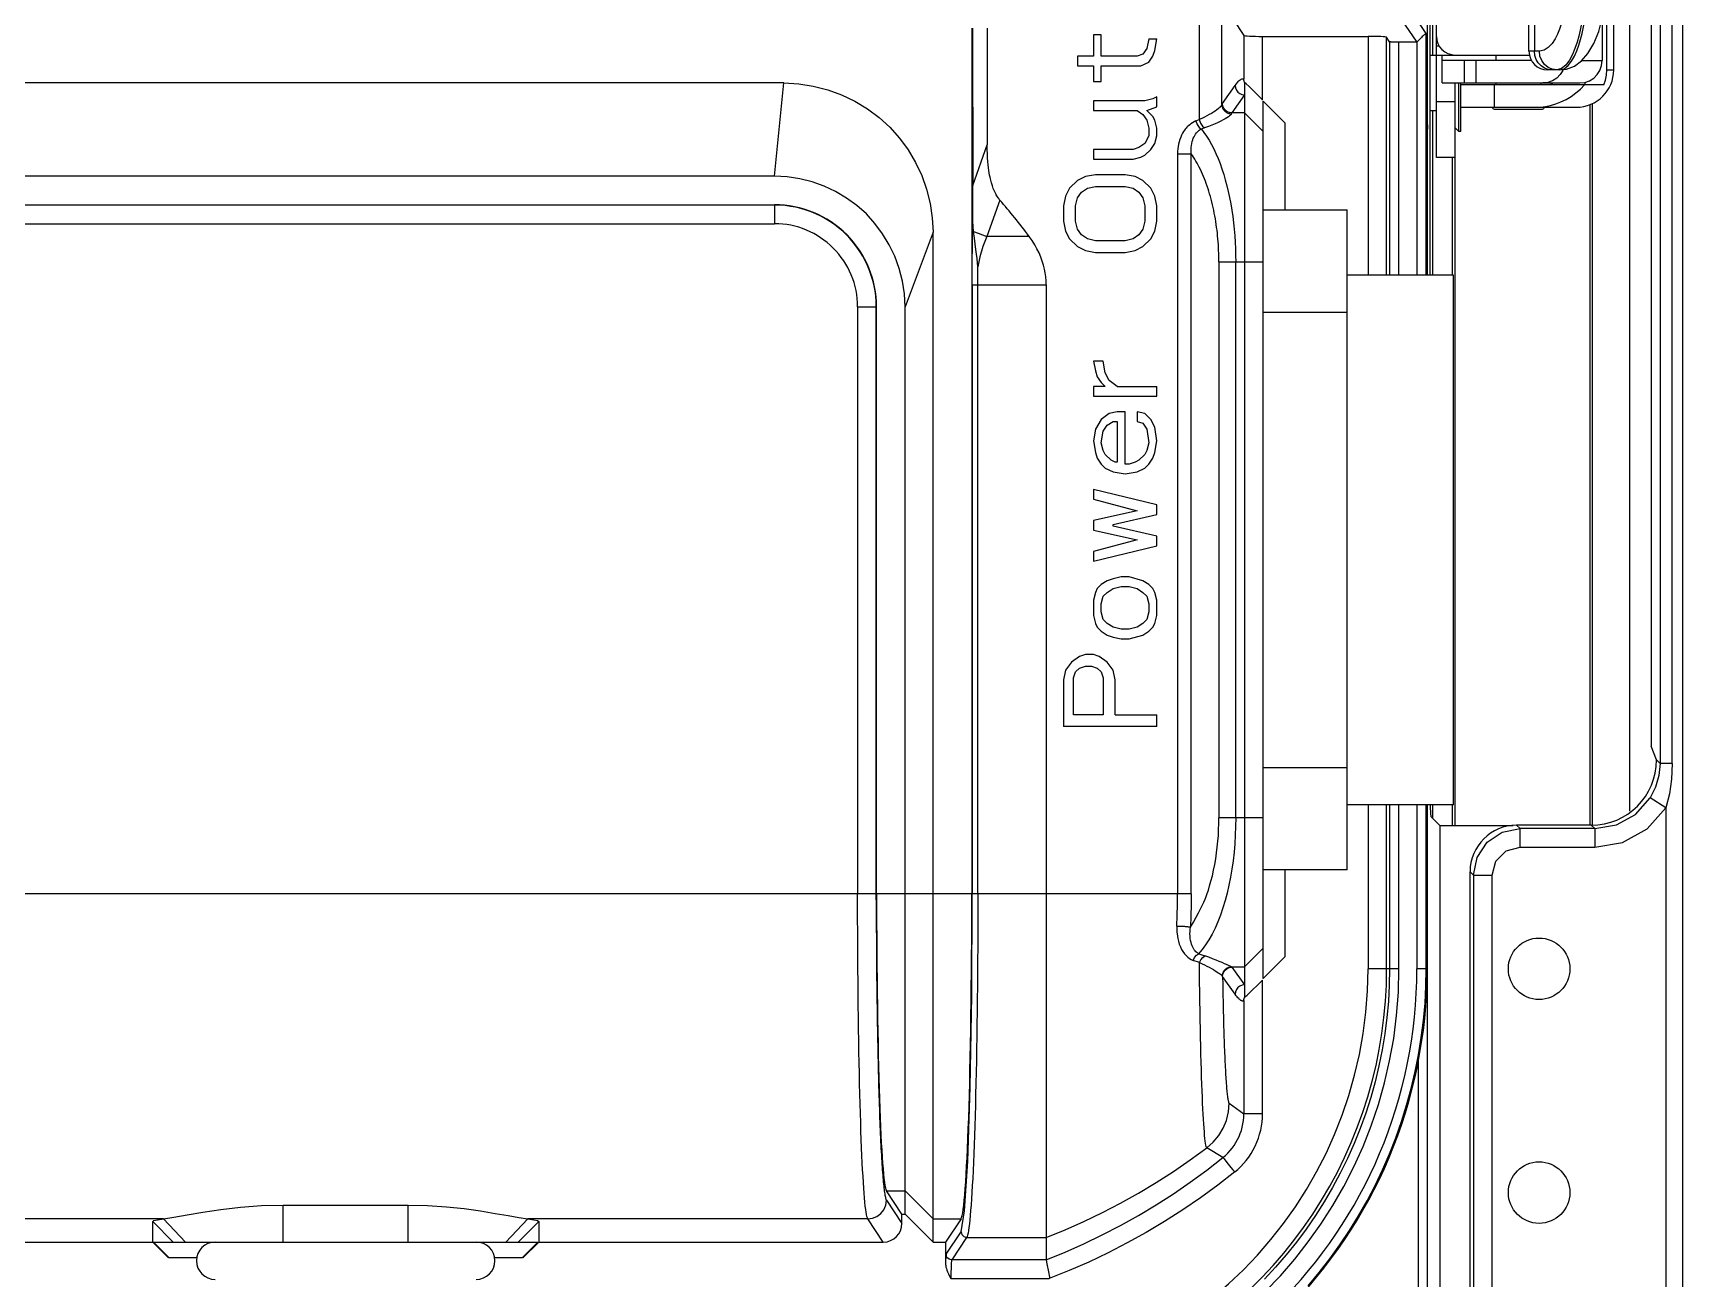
# Model space of a CAD drawing. Header units: millimetres. Extents: x -3132 to 28633, y 682 to 5849.
# Drawn here: x -757.9 to -669.5, y 2042.4 to 2109.2 of the extents above; entities that cross this region are included whole.
import ezdxf

# ---------------------------------------------------------------- set-up
doc = ezdxf.new("R2010")
doc.units = ezdxf.units.MM

msp = doc.modelspace()

# ---------------------------------------------------------------- linework, layer by layer
at = {"linetype": 'Continuous'}
for p, q in [((-669.454, 1998.486), (-669.454, 2425.883)), ((-695.402, 2411.041), (-695.402, 2104.595)), ((-694.176, 2105.401), (-694.176, 2378.386)), ((-672.311, 2067.509), (-672.311, 2134.995)), ((-671.17, 2131.594), (-671.17, 2071.002)), ((-670.683, 2131.594), (-670.683, 2070.068)), ((-670.027, 2070.068), (-670.027, 2131.594)), ((-682.675, 2102.558), (-682.675, 2131.558)), ((-673.537, 2107.258), (-673.537, 2126.858)), ((-677.714, 2108.258), (-677.714, 2125.858)), ((-677.417, 2125.858), (-677.417, 2108.258)), ((-683.17, 2111.292), (-683.17, 2096.258)), ((-682.864, 2108.058), (-682.864, 2111.292)), ((-683.224, 2109.219), (-684.043, 2110.449)), ((-683.032, 2111.058), (-683.032, 2096.258)), ((-707.593, 2109.503), (-707.593, 2063.074)), ((-707.554, 2109.503), (-707.541, 2101.067)), ((-706.768, 2109.503), (-706.768, 2103.243)), ((-693.564, 2109.949), (-693.004, 2109.108)), ((-684.544, 2109.949), (-683.732, 2108.752)), ((-673.793, 2109.986), (-673.793, 2107.758)), ((-673.171, 2107.258), (-673.171, 2110.258)), ((-700.649, 2109.141), (-701.075, 2109.141)), ((-701.075, 2109.141), (-701.075, 2107.995)), ((-700.649, 2107.995), (-700.649, 2109.141)), ((-698.096, 2108.933), (-698.202, 2108.412)), ((-698.096, 2108.933), (-697.67, 2108.933)), ((-697.777, 2108.308), (-697.67, 2108.933)), ((-693.004, 2109.108), (-693.004, 2106.761)), ((-692.005, 2109.058), (-686.346, 2109.058)), ((-692.005, 2105.645), (-692.005, 2109.058)), ((-686.346, 2109.058), (-686.346, 2096.258)), ((-685.188, 2108.769), (-685.346, 2109.007)), ((-685.346, 2096.258), (-685.346, 2109.007)), ((-685.188, 2108.769), (-685.188, 2096.258)), ((-684.955, 2108.748), (-684.994, 2108.749)), ((-684.914, 2108.746), (-684.955, 2108.748)), ((-684.871, 2108.745), (-684.914, 2108.746)), ((-684.827, 2108.744), (-684.871, 2108.745)), ((-684.781, 2108.744), (-684.827, 2108.744)), ((-684.735, 2108.744), (-684.781, 2108.744)), ((-683.732, 2108.743), (-684.735, 2108.744)), ((-684.688, 2096.258), (-684.688, 2108.743)), ((-683.676, 2108.808), (-683.732, 2108.752)), ((-683.732, 2108.752), (-683.73, 2096.258)), ((-683.621, 2108.862), (-683.676, 2108.808)), ((-683.569, 2108.913), (-683.621, 2108.862)), ((-683.52, 2108.961), (-683.569, 2108.913)), ((-683.474, 2109.004), (-683.52, 2108.961)), ((-683.433, 2109.044), (-683.474, 2109.004)), ((-683.395, 2109.078), (-683.433, 2109.044)), ((-683.224, 2096.258), (-683.224, 2109.219)), ((-701.075, 2107.995), (-701.926, 2107.995)), ((-701.926, 2107.995), (-701.926, 2107.475)), ((-698.734, 2107.995), (-700.649, 2107.995)), ((-698.415, 2108.1), (-698.734, 2107.995)), ((-698.522, 2107.475), (-698.096, 2107.683)), ((-698.202, 2108.412), (-698.415, 2108.1)), ((-698.096, 2107.683), (-697.883, 2107.995)), ((-697.883, 2107.995), (-697.777, 2108.308)), ((-683.025, 2108.058), (-677.695, 2108.058)), ((-682.675, 2108.558), (-682.535, 2108.558)), ((-682.375, 2106.558), (-682.375, 2108.058)), ((-677.573, 2107.758), (-682.375, 2107.758)), ((-681.175, 2106.558), (-681.175, 2107.758)), ((-680.57, 2107.758), (-680.57, 2106.558)), ((-679.486, 2108.058), (-679.486, 2107.758)), ((-677.158, 2108.258), (-677.714, 2108.258)), ((-674.886, 2107.758), (-673.793, 2107.758)), ((-701.926, 2107.475), (-701.075, 2107.475)), ((-701.075, 2107.475), (-701.075, 2106.641)), ((-700.649, 2107.475), (-698.522, 2107.475)), ((-700.649, 2106.641), (-700.649, 2107.475)), ((-676.078, 2107.258), (-676.714, 2107.258)), ((-676.483, 2107.258), (-676.691, 2107.283)), ((-675.971, 2107.327), (-676.224, 2107.258)), ((-673.537, 2107.258), (-673.171, 2107.258)), ((-717.67, 2106.558), (-764.67, 2106.558)), ((-718.17, 2101.558), (-717.67, 2106.558)), ((-701.075, 2106.641), (-700.649, 2106.641)), ((-694.154, 2105.456), (-693.47, 2106.422)), ((-692.97, 2105.923), (-693.655, 2104.956)), ((-692.97, 2106.591), (-692.97, 2057.524)), ((-682.375, 2106.558), (-674.978, 2106.558)), ((-681.675, 2102.558), (-681.675, 2106.558)), ((-681.475, 2103.958), (-681.475, 2106.558)), ((-681.375, 2103.958), (-681.375, 2106.558)), ((-673.702, 2106.458), (-681.375, 2106.458)), ((-679.556, 2105.258), (-679.556, 2106.458)), ((-679.486, 2106.558), (-679.486, 2106.458)), ((-677.086, 2106.558), (-677.086, 2106.458)), ((-674.722, 2106.587), (-674.722, 2106.458)), ((-698.309, 2105.6), (-701.075, 2105.6)), ((-701.075, 2105.6), (-701.075, 2105.079)), ((-701.075, 2105.079), (-698.734, 2105.079)), ((-698.734, 2105.079), (-698.415, 2104.87)), ((-697.883, 2105.704), (-698.309, 2105.6)), ((-698.202, 2105.079), (-697.67, 2105.287)), ((-697.883, 2104.766), (-698.202, 2105.079)), ((-697.67, 2105.808), (-697.883, 2105.704)), ((-697.67, 2105.287), (-697.67, 2105.808)), ((-690.809, 2104.415), (-691.97, 2105.577)), ((-691.97, 2058.538), (-691.97, 2105.577)), ((-682.675, 2105.058), (-683.025, 2105.058)), ((-682.864, 2096.258), (-682.864, 2105.058)), ((-682.675, 2105.558), (-681.675, 2105.558)), ((-681.375, 2105.258), (-675.171, 2105.258)), ((-679.586, 2105.158), (-676.986, 2105.158)), ((-674.45, 2105.404), (-674.45, 2066.761)), ((-674.308, 2066.761), (-674.308, 2105.454)), ((-698.415, 2104.87), (-698.202, 2104.558)), ((-698.202, 2104.558), (-698.096, 2104.141)), ((-697.777, 2104.558), (-697.883, 2104.766)), ((-697.67, 2104.141), (-697.777, 2104.558)), ((-695.577, 2104.53), (-695.402, 2104.595)), ((-695.107, 2104.146), (-695.284, 2104.085)), ((-692.97, 2104.956), (-693.655, 2104.956)), ((-691.97, 2103.958), (-692.97, 2104.956)), ((-690.809, 2104.415), (-690.809, 2099.758)), ((-683.17, 2104.558), (-683.154, 2104.075)), ((-681.475, 2103.958), (-681.675, 2104.159)), ((-698.309, 2103.308), (-698.628, 2103.1)), ((-698.096, 2103.725), (-698.309, 2103.308)), ((-698.096, 2104.141), (-698.096, 2103.725)), ((-697.99, 2102.995), (-697.777, 2103.308)), ((-697.777, 2103.308), (-697.67, 2103.725)), ((-697.67, 2103.725), (-697.67, 2104.141)), ((-683.154, 2096.258), (-683.154, 2104.075)), ((-681.375, 2103.958), (-681.475, 2103.958)), ((-707.541, 2101.067), (-706.768, 2103.243)), ((-698.947, 2102.995), (-701.075, 2102.995)), ((-701.075, 2102.995), (-701.075, 2102.475)), ((-701.075, 2102.475), (-698.947, 2102.475)), ((-698.628, 2103.1), (-698.947, 2102.995)), ((-698.947, 2102.475), (-698.522, 2102.579)), ((-698.522, 2102.579), (-698.309, 2102.683)), ((-698.309, 2102.683), (-697.99, 2102.995)), ((-696.561, 2102.765), (-695.832, 2102.765)), ((-696.561, 2102.765), (-696.561, 2063.074)), ((-695.832, 2063.074), (-695.832, 2102.765)), ((-681.675, 2102.558), (-682.675, 2102.558)), ((-681.811, 2096.258), (-681.811, 2102.558)), ((-681.676, 2066.723), (-681.676, 2102.558)), ((-718.17, 2101.558), (-764.17, 2101.558)), ((-701.5, 2101.537), (-701.926, 2101.329)), ((-700.968, 2101.641), (-701.5, 2101.537)), ((-699.373, 2101.641), (-700.968, 2101.641)), ((-698.841, 2101.537), (-699.373, 2101.641)), ((-698.415, 2101.329), (-698.841, 2101.537)), ((-702.351, 2100.912), (-702.564, 2100.495)), ((-701.926, 2101.329), (-702.351, 2100.912)), ((-701.926, 2100.391), (-701.713, 2100.704)), ((-701.713, 2100.704), (-701.394, 2100.912)), ((-701.394, 2100.912), (-700.968, 2101.016)), ((-700.968, 2101.016), (-699.373, 2101.016)), ((-699.373, 2101.016), (-698.947, 2100.912)), ((-698.947, 2100.912), (-698.628, 2100.704)), ((-698.628, 2100.704), (-698.415, 2100.391)), ((-697.99, 2100.912), (-698.415, 2101.329)), ((-697.777, 2100.495), (-697.99, 2100.912)), ((-718.17, 2100.011), (-764.17, 2100.012)), ((-718.17, 2100.03), (-718.17, 2099.012)), ((-706.086, 2100.279), (-706.779, 2098.33)), ((-702.564, 2100.495), (-702.67, 2099.975)), ((-702.67, 2099.975), (-702.67, 2099.141)), ((-702.032, 2099.975), (-701.926, 2100.391)), ((-702.032, 2099.141), (-702.032, 2099.975)), ((-698.415, 2100.391), (-698.309, 2099.975)), ((-698.309, 2099.975), (-698.309, 2099.141)), ((-697.67, 2099.975), (-697.777, 2100.495)), ((-697.67, 2099.141), (-697.67, 2099.975)), ((-691.97, 2099.758), (-687.47, 2099.758)), ((-687.47, 2064.358), (-687.47, 2099.758)), ((-764.17, 2099.012), (-718.17, 2099.012)), ((-702.67, 2099.141), (-702.564, 2098.62)), ((-701.926, 2098.725), (-702.032, 2099.141)), ((-698.309, 2099.141), (-698.415, 2098.725)), ((-697.777, 2098.62), (-697.67, 2099.141)), ((-709.67, 2098.558), (-711.17, 2094.558)), ((-709.67, 2044.403), (-709.67, 2098.558)), ((-704.517, 2098.33), (-706.779, 2098.33)), ((-702.564, 2098.62), (-702.351, 2098.204)), ((-702.351, 2098.204), (-701.926, 2097.787)), ((-701.713, 2098.412), (-701.926, 2098.725)), ((-701.394, 2098.204), (-701.713, 2098.412)), ((-700.968, 2098.1), (-701.394, 2098.204)), ((-699.373, 2098.1), (-700.968, 2098.1)), ((-698.947, 2098.204), (-699.373, 2098.1)), ((-698.628, 2098.412), (-698.947, 2098.204)), ((-698.415, 2098.725), (-698.628, 2098.412)), ((-698.415, 2097.787), (-697.99, 2098.204)), ((-697.99, 2098.204), (-697.777, 2098.62)), ((-701.926, 2097.787), (-701.5, 2097.579)), ((-701.5, 2097.579), (-700.968, 2097.475)), ((-700.968, 2097.475), (-699.373, 2097.475)), ((-699.373, 2097.475), (-698.841, 2097.579)), ((-698.841, 2097.579), (-698.415, 2097.787)), ((-694.342, 2096.966), (-691.97, 2096.966)), ((-694.342, 2096.966), (-694.342, 2067.15)), ((-693.442, 2067.15), (-693.442, 2096.966)), ((-681.77, 2096.258), (-687.47, 2096.258)), ((-681.77, 2067.858), (-681.77, 2096.258)), ((-707.568, 2095.741), (-703.606, 2095.741)), ((-707.568, 2095.741), (-707.568, 2063.074)), ((-707.268, 2063.074), (-707.268, 2095.741)), ((-703.606, 2095.741), (-703.606, 2043.451)), ((-713.716, 2094.558), (-712.716, 2094.558)), ((-713.716, 2094.558), (-713.716, 2063.074)), ((-712.717, 2062.754), (-712.716, 2094.558)), ((-712.716, 2094.558), (-712.698, 2094.558)), ((-712.698, 2063.074), (-712.698, 2094.558)), ((-711.17, 2045.905), (-711.17, 2094.558)), ((-687.47, 2094.258), (-691.97, 2094.258)), ((-700.543, 2091.641), (-701.075, 2091.641)), ((-701.075, 2091.641), (-700.968, 2091.12)), ((-700.968, 2091.12), (-700.862, 2090.808)), ((-700.436, 2091.016), (-700.543, 2091.641)), ((-700.224, 2090.6), (-700.436, 2091.016)), ((-700.436, 2090.287), (-701.075, 2090.287)), ((-701.075, 2090.287), (-701.075, 2089.766)), ((-700.862, 2090.808), (-700.649, 2090.495)), ((-700.649, 2090.495), (-700.436, 2090.287)), ((-699.798, 2090.287), (-700.224, 2090.6)), ((-699.798, 2090.287), (-697.67, 2090.287)), ((-697.67, 2089.766), (-697.67, 2090.287)), ((-701.075, 2089.766), (-697.67, 2089.766)), ((-700.649, 2088.516), (-700.968, 2087.995)), ((-700.224, 2088.829), (-700.649, 2088.516)), ((-700.33, 2088.204), (-700.011, 2088.412)), ((-699.798, 2088.933), (-700.224, 2088.829)), ((-700.011, 2088.412), (-699.798, 2088.412)), ((-699.373, 2088.933), (-699.798, 2088.933)), ((-699.798, 2088.412), (-699.798, 2086.225)), ((-699.373, 2086.12), (-699.373, 2088.933)), ((-698.309, 2088.829), (-698.734, 2088.933)), ((-698.734, 2088.933), (-698.734, 2088.412)), ((-698.734, 2088.412), (-698.415, 2088.308)), ((-698.415, 2088.308), (-698.202, 2087.995)), ((-697.99, 2088.516), (-698.309, 2088.829)), ((-697.777, 2088.1), (-697.99, 2088.516)), ((-700.968, 2087.995), (-701.075, 2087.37)), ((-701.075, 2087.37), (-700.968, 2086.745)), ((-700.649, 2087.266), (-700.543, 2087.891)), ((-700.543, 2087.891), (-700.33, 2088.204)), ((-698.202, 2087.995), (-698.096, 2087.266)), ((-697.67, 2087.37), (-697.777, 2088.1)), ((-697.777, 2086.745), (-697.67, 2087.37)), ((-700.968, 2086.745), (-700.862, 2086.433)), ((-700.543, 2086.85), (-700.649, 2087.266)), ((-700.436, 2086.641), (-700.543, 2086.85)), ((-700.117, 2086.329), (-700.436, 2086.641)), ((-698.309, 2086.641), (-698.628, 2086.329)), ((-698.202, 2086.85), (-698.309, 2086.641)), ((-698.096, 2087.266), (-698.202, 2086.85)), ((-697.883, 2086.433), (-697.777, 2086.745)), ((-700.862, 2086.433), (-700.649, 2086.12)), ((-700.649, 2086.12), (-700.436, 2085.912)), ((-700.436, 2085.912), (-700.011, 2085.704)), ((-699.905, 2086.225), (-700.117, 2086.329)), ((-700.011, 2085.704), (-699.373, 2085.6)), ((-699.798, 2086.225), (-699.905, 2086.225)), ((-699.16, 2086.12), (-699.373, 2086.12)), ((-699.373, 2085.6), (-698.734, 2085.704)), ((-698.841, 2086.225), (-699.16, 2086.12)), ((-698.628, 2086.329), (-698.841, 2086.225)), ((-698.734, 2085.704), (-698.309, 2085.912)), ((-698.309, 2085.912), (-698.096, 2086.12)), ((-698.096, 2086.12), (-697.883, 2086.433)), ((-697.67, 2083.933), (-701.075, 2084.766)), ((-701.075, 2084.766), (-701.075, 2084.245)), ((-701.075, 2084.245), (-698.734, 2083.62)), ((-697.67, 2083.412), (-697.67, 2083.933)), ((-698.734, 2083.62), (-701.075, 2083.1)), ((-701.075, 2083.1), (-701.075, 2082.579)), ((-700.011, 2082.891), (-697.67, 2083.412)), ((-701.075, 2082.579), (-698.734, 2082.058)), ((-698.734, 2082.058), (-701.075, 2081.433)), ((-700.011, 2082.787), (-700.011, 2082.891)), ((-697.67, 2082.266), (-700.011, 2082.787)), ((-697.67, 2081.745), (-697.67, 2082.266)), ((-701.075, 2080.912), (-697.67, 2081.745)), ((-701.075, 2081.433), (-701.075, 2080.912)), ((-700.862, 2079.454), (-700.968, 2079.245)), ((-700.649, 2079.662), (-700.862, 2079.454)), ((-700.33, 2079.87), (-700.649, 2079.662)), ((-700.011, 2079.975), (-700.33, 2079.87)), ((-700.33, 2079.245), (-700.011, 2079.454)), ((-699.585, 2080.079), (-700.011, 2079.975)), ((-700.011, 2079.454), (-699.585, 2079.558)), ((-699.16, 2080.079), (-699.585, 2080.079)), ((-699.585, 2079.558), (-699.16, 2079.558)), ((-698.415, 2079.87), (-699.16, 2080.079)), ((-699.16, 2079.558), (-698.734, 2079.454)), ((-698.734, 2079.454), (-698.415, 2079.245)), ((-698.096, 2079.662), (-698.415, 2079.87)), ((-697.883, 2079.454), (-698.096, 2079.662)), ((-697.777, 2079.245), (-697.883, 2079.454)), ((-700.968, 2079.245), (-701.075, 2078.829)), ((-701.075, 2078.829), (-701.075, 2077.995)), ((-700.649, 2078.62), (-700.543, 2079.037)), ((-700.649, 2078.204), (-700.649, 2078.62)), ((-700.543, 2079.037), (-700.33, 2079.245)), ((-698.415, 2079.245), (-698.202, 2079.037)), ((-698.202, 2079.037), (-698.096, 2078.62)), ((-698.096, 2078.62), (-698.096, 2078.204)), ((-697.67, 2078.829), (-697.777, 2079.245)), ((-697.67, 2077.995), (-697.67, 2078.829)), ((-701.075, 2077.995), (-700.968, 2077.579)), ((-700.543, 2077.787), (-700.649, 2078.204)), ((-700.33, 2077.579), (-700.543, 2077.787)), ((-698.202, 2077.787), (-698.415, 2077.579)), ((-698.096, 2078.204), (-698.202, 2077.787)), ((-697.777, 2077.579), (-697.67, 2077.995)), ((-700.968, 2077.579), (-700.862, 2077.37)), ((-700.862, 2077.37), (-700.649, 2077.162)), ((-700.649, 2077.162), (-700.33, 2076.954)), ((-700.011, 2077.37), (-700.33, 2077.579)), ((-700.33, 2076.954), (-700.011, 2076.85)), ((-699.585, 2077.266), (-700.011, 2077.37)), ((-700.011, 2076.85), (-699.585, 2076.745)), ((-699.16, 2077.266), (-699.585, 2077.266)), ((-699.585, 2076.745), (-699.16, 2076.745)), ((-698.734, 2077.37), (-699.16, 2077.266)), ((-699.16, 2076.745), (-698.415, 2076.954)), ((-698.415, 2077.579), (-698.734, 2077.37)), ((-698.415, 2076.954), (-698.096, 2077.162)), ((-698.096, 2077.162), (-697.883, 2077.37)), ((-697.883, 2077.37), (-697.777, 2077.579)), ((-701.5, 2075.912), (-701.819, 2075.808)), ((-701.075, 2075.912), (-701.5, 2075.912)), ((-700.756, 2075.808), (-701.075, 2075.912)), ((-702.564, 2075.079), (-702.67, 2074.558)), ((-702.245, 2075.495), (-702.564, 2075.079)), ((-701.819, 2075.808), (-702.245, 2075.495)), ((-702.139, 2074.662), (-702.032, 2074.975)), ((-702.032, 2074.975), (-701.819, 2075.183)), ((-701.819, 2075.183), (-701.5, 2075.287)), ((-701.5, 2075.287), (-701.181, 2075.287)), ((-701.181, 2075.287), (-700.862, 2075.183)), ((-700.862, 2075.183), (-700.649, 2074.975)), ((-700.33, 2075.495), (-700.756, 2075.808)), ((-700.649, 2074.975), (-700.543, 2074.662)), ((-700.011, 2075.079), (-700.33, 2075.495)), ((-699.905, 2074.558), (-700.011, 2075.079)), ((-702.67, 2074.558), (-702.67, 2072.058)), ((-702.139, 2072.683), (-702.139, 2074.662)), ((-700.543, 2074.662), (-700.543, 2072.683)), ((-699.905, 2072.683), (-699.905, 2074.558)), ((-700.543, 2072.683), (-702.139, 2072.683)), ((-699.905, 2072.683), (-697.67, 2072.683)), ((-697.67, 2072.058), (-697.67, 2072.683)), ((-697.67, 2072.058), (-702.67, 2072.058)), ((-670.874, 2070.259), (-671.17, 2071.002)), ((-691.97, 2069.858), (-687.47, 2069.858)), ((-670.683, 2070.068), (-670.874, 2070.259)), ((-670.027, 2070.068), (-670.683, 2070.068)), ((-670.37, 2067.69), (-671.218, 2068.219)), ((-691.97, 2067.15), (-694.342, 2067.15)), ((-681.77, 2067.858), (-687.47, 2067.858)), ((-686.346, 2067.858), (-686.346, 2059.058)), ((-685.346, 2059.058), (-685.346, 2067.858)), ((-685.188, 2067.858), (-685.188, 2059.058)), ((-684.688, 2059.058), (-684.688, 2067.858)), ((-683.725, 2067.858), (-683.723, 2059.058)), ((-683.223, 2059.058), (-683.223, 2067.858)), ((-683.17, 2067.858), (-683.17, 2059.058)), ((-683.154, 2026.751), (-683.154, 2067.858)), ((-682.973, 2067.224), (-682.472, 2066.723)), ((-682.864, 2067.115), (-682.864, 2067.858)), ((-681.811, 2066.723), (-681.811, 2067.858)), ((-670.37, 2067.69), (-670.37, 1997.487)), ((-678.568, 2066.723), (-682.472, 2066.723)), ((-682.472, 2040.376), (-682.472, 2066.723)), ((-674.372, 2066.761), (-678.375, 2066.761)), ((-678.189, 2066.575), (-678.375, 2066.761)), ((-674.185, 2066.575), (-678.189, 2066.575)), ((-678.189, 2065.575), (-678.189, 2066.575)), ((-674.372, 2066.761), (-674.185, 2066.575)), ((-674.185, 2066.575), (-674.185, 2065.575)), ((-678.189, 2065.575), (-674.185, 2065.575)), ((-687.47, 2064.358), (-691.97, 2064.358)), ((-690.809, 2064.358), (-690.809, 2059.701)), ((-680.874, 2064.263), (-680.687, 2064.076)), ((-680.874, 2040.715), (-680.874, 2064.263)), ((-680.687, 2064.076), (-679.688, 2064.076)), ((-680.687, 2064.076), (-680.687, 1998.553)), ((-679.688, 1997.487), (-679.688, 2064.076)), ((-712.717, 2063.074), (-769.624, 2063.074)), ((-707.593, 2063.074), (-712.698, 2063.074)), ((-695.832, 2063.074), (-707.568, 2063.074)), ((-691.97, 2060.158), (-692.97, 2059.159)), ((-693.664, 2059.159), (-693.702, 2059.177)), ((-693.664, 2059.159), (-692.97, 2059.159)), ((-693.645, 2059.145), (-692.97, 2058.193)), ((-691.97, 2058.538), (-690.809, 2059.701)), ((-684.688, 2059.058), (-686.346, 2059.058)), ((-683.17, 2059.058), (-683.723, 2059.058)), ((-693.47, 2057.693), (-694.145, 2058.646)), ((-694.145, 2058.646), (-694.138, 2058.211)), ((-694.138, 2058.211), (-694.13, 2057.781)), ((-692.005, 2051.277), (-692.005, 2058.455)), ((-693.004, 2057.355), (-693.004, 2051.273)), ((-683.653, 2054.091), (-683.653, 2026.751)), ((-693.794, 2051.847), (-693.004, 2051.273)), ((-692.005, 2051.277), (-692.873, 2051.277)), ((-694.124, 2048.939), (-694.987, 2049.454)), ((-694.063, 2048.866), (-693.912, 2048.679)), ((-693.912, 2048.679), (-693.695, 2048.409)), ((-693.695, 2048.409), (-693.597, 2048.287)), ((-712.173, 2046.649), (-711.342, 2045.402)), ((-712.17, 2047.148), (-711.17, 2047.148)), ((-711.342, 2045.905), (-712.17, 2047.148)), ((-711.17, 2047.148), (-709.67, 2045.651)), ((-744.52, 2046.389), (-737.82, 2046.389)), ((-744.52, 2044.403), (-744.52, 2046.389)), ((-737.82, 2044.403), (-737.82, 2046.389)), ((-711.342, 2045.905), (-711.17, 2045.905)), ((-711.342, 2045.402), (-711.342, 2045.905)), ((-709.67, 2044.403), (-711.17, 2045.905)), ((-750.931, 2045.651), (-769.169, 2045.651)), ((-750.418, 2044.403), (-751.52, 2045.503)), ((-751.52, 2044.403), (-751.52, 2045.503)), ((-749.763, 2044.403), (-750.931, 2045.651)), ((-732.578, 2044.403), (-731.41, 2045.651)), ((-731.923, 2044.403), (-730.82, 2045.503)), ((-713.172, 2045.651), (-731.41, 2045.651)), ((-730.82, 2045.503), (-730.82, 2044.403)), ((-712.34, 2044.403), (-713.172, 2045.651)), ((-709.67, 2045.651), (-708.17, 2045.651)), ((-708.17, 2045.651), (-709.002, 2044.403)), ((-708.969, 2043.751), (-708.169, 2044.951)), ((-770.001, 2044.402), (-751.52, 2044.403)), ((-751.52, 2044.403), (-750.68, 2043.561)), ((-751.468, 2044.403), (-730.873, 2044.403)), ((-750.628, 2043.561), (-751.468, 2044.403)), ((-731.713, 2043.561), (-730.873, 2044.403)), ((-731.661, 2043.561), (-730.82, 2044.403)), ((-730.82, 2044.403), (-712.34, 2044.403)), ((-709.67, 2044.403), (-709.002, 2044.403)), ((-709.002, 2044.403), (-709.002, 2043.27)), ((-707.869, 2044.652), (-708.669, 2043.451)), ((-707.869, 2044.652), (-703.606, 2044.652)), ((-749.17, 2043.561), (-750.628, 2043.561)), ((-731.713, 2043.561), (-733.17, 2043.561)), ((-703.606, 2043.451), (-708.669, 2043.451)), ((-703.603, 2043.432), (-703.595, 2043.39)), ((-703.595, 2043.39), (-703.583, 2043.326)), ((-703.583, 2043.326), (-703.567, 2043.241)), ((-703.567, 2043.241), (-703.486, 2042.81)), ((-708.712, 2042.452), (-703.436, 2042.446))]:
    msp.add_line(p, q, dxfattribs=at)
for points in [[(-675.629, 2112.258), (-675.636, 2111.873), (-675.655, 2111.518), (-675.685, 2111.181), (-675.725, 2110.858), (-675.775, 2110.548), (-675.835, 2110.251), (-675.903, 2109.97), (-675.981, 2109.704), (-676.071, 2109.444), (-676.18, 2109.183), (-676.314, 2108.923), (-676.478, 2108.675), (-676.676, 2108.462), (-676.905, 2108.313), (-677.158, 2108.258)], [(-676.079, 2107.258), (-675.834, 2107.323), (-675.62, 2107.488), (-675.436, 2107.721), (-675.28, 2107.994), (-675.151, 2108.285), (-675.042, 2108.584), (-674.948, 2108.892), (-674.865, 2109.217), (-674.79, 2109.566), (-674.725, 2109.937), (-674.668, 2110.327), (-674.622, 2110.737), (-674.586, 2111.181), (-674.56, 2111.682), (-674.55, 2112.258)], [(-676.078, 2107.258), (-675.707, 2107.302), (-675.281, 2107.468), (-674.892, 2107.751), (-674.552, 2108.139), (-674.239, 2108.668), (-673.973, 2109.327), (-673.78, 2110.035), (-673.648, 2110.775), (-673.573, 2111.535), (-673.55, 2112.258)], [(-674.694, 2112.258), (-674.702, 2111.777), (-674.721, 2111.333), (-674.751, 2110.912), (-674.791, 2110.509), (-674.841, 2110.121), (-674.901, 2109.749), (-674.969, 2109.398), (-675.047, 2109.066), (-675.137, 2108.741), (-675.246, 2108.415), (-675.38, 2108.089), (-675.544, 2107.779), (-675.742, 2107.513), (-675.971, 2107.327)], [(-684.994, 2108.749), (-685.029, 2108.751), (-685.046, 2108.751), (-685.062, 2108.752), (-685.077, 2108.753), (-685.092, 2108.754), (-685.105, 2108.755), (-685.118, 2108.756), (-685.129, 2108.757), (-685.14, 2108.758), (-685.149, 2108.76), (-685.158, 2108.761), (-685.165, 2108.762), (-685.172, 2108.763), (-685.177, 2108.764), (-685.181, 2108.766), (-685.185, 2108.767), (-685.187, 2108.768), (-685.187, 2108.769)], [(-683.224, 2109.219), (-683.225, 2109.22), (-683.227, 2109.219), (-683.23, 2109.218), (-683.233, 2109.216), (-683.238, 2109.214), (-683.242, 2109.21), (-683.248, 2109.207), (-683.254, 2109.202), (-683.261, 2109.196), (-683.269, 2109.19), (-683.277, 2109.183), (-683.287, 2109.175), (-683.297, 2109.167), (-683.308, 2109.157), (-683.32, 2109.146), (-683.333, 2109.135), (-683.347, 2109.122), (-683.362, 2109.109), (-683.395, 2109.078)], [(-676.691, 2107.283), (-676.888, 2107.357), (-677.065, 2107.476), (-677.213, 2107.634), (-677.324, 2107.824), (-677.393, 2108.035), (-677.417, 2108.258)], [(-676.224, 2107.258), (-676.466, 2107.292), (-676.691, 2107.392), (-676.884, 2107.551), (-677.033, 2107.758), (-677.126, 2107.999), (-677.158, 2108.258)], [(-674.978, 2106.558), (-674.713, 2106.588), (-674.463, 2106.677), (-674.239, 2106.82), (-674.052, 2107.009), (-673.911, 2107.236), (-673.823, 2107.49), (-673.793, 2107.758)], [(-675.881, 2107.281), (-675.897, 2107.236), (-676.038, 2107.009), (-676.224, 2106.82), (-676.448, 2106.677), (-676.699, 2106.588), (-676.964, 2106.558)], [(-673.702, 2106.458), (-673.61, 2106.716), (-673.555, 2106.984), (-673.537, 2107.258)], [(-717.67, 2106.558), (-716.877, 2106.516), (-716.092, 2106.394), (-715.322, 2106.196), (-714.575, 2105.924), (-713.865, 2105.585), (-713.192, 2105.18), (-712.562, 2104.712), (-711.984, 2104.184), (-711.465, 2103.603), (-711.006, 2102.973), (-710.61, 2102.301), (-710.28, 2101.593), (-710.018, 2100.859), (-709.828, 2100.104), (-709.711, 2099.335), (-709.67, 2098.558)], [(-693.47, 2106.422), (-693.403, 2106.516), (-693.344, 2106.592), (-693.292, 2106.649), (-693.247, 2106.692), (-693.208, 2106.725), (-693.174, 2106.75), (-693.145, 2106.768), (-693.117, 2106.78), (-693.093, 2106.787), (-693.07, 2106.789), (-693.05, 2106.787), (-693.033, 2106.782), (-693.018, 2106.773), (-693.004, 2106.761)], [(-693.47, 2106.422), (-693.454, 2106.297), (-693.407, 2106.18), (-693.329, 2106.075), (-693.227, 2105.994), (-693.104, 2105.941), (-692.97, 2105.923)], [(-692.97, 2106.591), (-692.987, 2106.648), (-692.999, 2106.704), (-693.004, 2106.761)], [(-691.997, 2105.653), (-692.283, 2105.938), (-692.525, 2106.175), (-692.726, 2106.368), (-692.877, 2106.509), (-692.97, 2106.591)], [(-677.351, 2105.258), (-677.096, 2105.269), (-676.831, 2105.302), (-676.559, 2105.358), (-676.282, 2105.44), (-676.003, 2105.547), (-675.726, 2105.681), (-675.455, 2105.84), (-675.195, 2106.024), (-674.953, 2106.231), (-674.732, 2106.458)], [(-676.583, 2106.558), (-676.534, 2106.522), (-676.425, 2106.474), (-676.319, 2106.458)], [(-694.176, 2105.401), (-694.187, 2105.376), (-694.207, 2105.344), (-694.237, 2105.308), (-694.277, 2105.266), (-694.328, 2105.22), (-694.389, 2105.169), (-694.461, 2105.114), (-694.545, 2105.055), (-694.639, 2104.993), (-694.743, 2104.928), (-694.858, 2104.862), (-694.982, 2104.794), (-695.115, 2104.727), (-695.255, 2104.66), (-695.402, 2104.595)], [(-694.176, 2105.401), (-694.169, 2105.425), (-694.162, 2105.443), (-694.154, 2105.456)], [(-694.176, 2105.401), (-694.174, 2105.356), (-694.167, 2105.31), (-694.157, 2105.266), (-694.142, 2105.223), (-694.123, 2105.181), (-694.101, 2105.141), (-694.075, 2105.103), (-694.045, 2105.068), (-694.013, 2105.035), (-693.977, 2105.006), (-693.939, 2104.98), (-693.899, 2104.958), (-693.857, 2104.939), (-693.813, 2104.925), (-693.768, 2104.914), (-693.723, 2104.908), (-693.677, 2104.905)], [(-693.655, 2104.956), (-693.78, 2104.973), (-693.898, 2105.02), (-694.002, 2105.098), (-694.083, 2105.2), (-694.136, 2105.323), (-694.154, 2105.456)], [(-695.577, 2104.53), (-695.675, 2104.475), (-695.765, 2104.417), (-695.842, 2104.363), (-695.909, 2104.314), (-695.968, 2104.269), (-696.02, 2104.227), (-696.063, 2104.186), (-696.103, 2104.143), (-696.145, 2104.09), (-696.19, 2104.027), (-696.238, 2103.954), (-696.289, 2103.867), (-696.342, 2103.765), (-696.392, 2103.652), (-696.437, 2103.532), (-696.476, 2103.406), (-696.508, 2103.279), (-696.533, 2103.15), (-696.55, 2103.021), (-696.559, 2102.892), (-696.561, 2102.765)], [(-695.577, 2104.53), (-695.506, 2104.338), (-695.396, 2104.177), (-695.284, 2104.085)], [(-695.402, 2104.595), (-695.332, 2104.402), (-695.223, 2104.24), (-695.107, 2104.146)], [(-693.677, 2104.905), (-693.692, 2104.876), (-693.722, 2104.841), (-693.768, 2104.799), (-693.83, 2104.752), (-693.908, 2104.698), (-694.002, 2104.64), (-694.114, 2104.576), (-694.242, 2104.508), (-694.386, 2104.437), (-694.546, 2104.364), (-694.72, 2104.29), (-694.907, 2104.217), (-695.107, 2104.146)], [(-693.655, 2104.956), (-693.662, 2104.944), (-693.669, 2104.927), (-693.677, 2104.905)], [(-695.832, 2102.765), (-695.838, 2102.879), (-695.838, 2102.992), (-695.831, 2103.104), (-695.819, 2103.212), (-695.8, 2103.316), (-695.776, 2103.416), (-695.747, 2103.51), (-695.714, 2103.596), (-695.677, 2103.676), (-695.636, 2103.751), (-695.592, 2103.818), (-695.545, 2103.879), (-695.496, 2103.933), (-695.446, 2103.98), (-695.393, 2104.021), (-695.339, 2104.056), (-695.284, 2104.085)], [(-695.284, 2104.085), (-695.142, 2103.904), (-695.004, 2103.706), (-694.87, 2103.494), (-694.741, 2103.267), (-694.618, 2103.027), (-694.5, 2102.775), (-694.387, 2102.511), (-694.281, 2102.236), (-694.18, 2101.951), (-694.086, 2101.657), (-693.998, 2101.357), (-693.917, 2101.05), (-693.842, 2100.736), (-693.773, 2100.412), (-693.71, 2100.082), (-693.653, 2099.747), (-693.603, 2099.407), (-693.56, 2099.064), (-693.524, 2098.717), (-693.494, 2098.368), (-693.47, 2098.017), (-693.454, 2097.665), (-693.445, 2097.315), (-693.442, 2096.966)], [(-706.086, 2100.279), (-706.118, 2100.317), (-706.151, 2100.358), (-706.183, 2100.403), (-706.216, 2100.452), (-706.248, 2100.504), (-706.281, 2100.559), (-706.313, 2100.619), (-706.347, 2100.686), (-706.38, 2100.76), (-706.412, 2100.834), (-706.44, 2100.906), (-706.464, 2100.972), (-706.486, 2101.035), (-706.505, 2101.094), (-706.523, 2101.152), (-706.54, 2101.211), (-706.557, 2101.274), (-706.575, 2101.345), (-706.594, 2101.425), (-706.614, 2101.517), (-706.635, 2101.621), (-706.656, 2101.736), (-706.676, 2101.864), (-706.696, 2102.008), (-706.715, 2102.17), (-706.732, 2102.35), (-706.747, 2102.549), (-706.758, 2102.765), (-706.765, 2102.996), (-706.768, 2103.243)], [(-694.342, 2096.966), (-694.343, 2097.118), (-694.345, 2097.271), (-694.349, 2097.424), (-694.355, 2097.578), (-694.362, 2097.733), (-694.371, 2097.888), (-694.382, 2098.043), (-694.395, 2098.198), (-694.409, 2098.354), (-694.425, 2098.509), (-694.443, 2098.664), (-694.463, 2098.818), (-694.484, 2098.973), (-694.508, 2099.126), (-694.533, 2099.28), (-694.56, 2099.432), (-694.588, 2099.584), (-694.619, 2099.735), (-694.651, 2099.884), (-694.685, 2100.033), (-694.721, 2100.18), (-694.758, 2100.325), (-694.797, 2100.469), (-694.838, 2100.611), (-694.88, 2100.751), (-694.924, 2100.889), (-694.97, 2101.026), (-695.017, 2101.16), (-695.066, 2101.293), (-695.117, 2101.423), (-695.169, 2101.552), (-695.223, 2101.677), (-695.278, 2101.801), (-695.335, 2101.921), (-695.393, 2102.038), (-695.453, 2102.152), (-695.513, 2102.263), (-695.575, 2102.371), (-695.638, 2102.475), (-695.702, 2102.575), (-695.766, 2102.672), (-695.832, 2102.765)], [(-711.17, 2094.558), (-711.207, 2095.252), (-711.314, 2095.939), (-711.487, 2096.612), (-711.725, 2097.266), (-712.022, 2097.887), (-712.376, 2098.477), (-712.785, 2099.028), (-713.248, 2099.534), (-713.756, 2099.988), (-714.307, 2100.389), (-714.895, 2100.736), (-715.515, 2101.025), (-716.157, 2101.253), (-716.817, 2101.42), (-717.491, 2101.522), (-718.17, 2101.558)], [(-712.716, 2094.558), (-712.724, 2094.84), (-712.746, 2095.123), (-712.783, 2095.405), (-712.835, 2095.685), (-712.901, 2095.963), (-712.982, 2096.237), (-713.077, 2096.506), (-713.186, 2096.77), (-713.309, 2097.028), (-713.445, 2097.28), (-713.594, 2097.523), (-713.755, 2097.759), (-713.929, 2097.986), (-714.114, 2098.203), (-714.311, 2098.411), (-714.518, 2098.608), (-714.735, 2098.794), (-714.962, 2098.968), (-715.198, 2099.13), (-715.441, 2099.279), (-715.692, 2099.416), (-715.95, 2099.539), (-716.214, 2099.648), (-716.484, 2099.744), (-716.758, 2099.825), (-717.035, 2099.892), (-717.316, 2099.944), (-717.6, 2099.982), (-717.885, 2100.004), (-718.17, 2100.011)], [(-707.568, 2095.741), (-707.568, 2096.223), (-707.567, 2096.7), (-707.565, 2097.171), (-707.562, 2097.636), (-707.559, 2098.092), (-707.555, 2098.539), (-707.55, 2098.975), (-707.545, 2099.398)], [(-707.494, 2098.597), (-707.521, 2098.867), (-707.539, 2099.134), (-707.545, 2099.398)], [(-707.494, 2098.597), (-707.26, 2098.502), (-707.021, 2098.413), (-706.779, 2098.33)], [(-707.369, 2097.634), (-707.451, 2098.238), (-707.494, 2098.597)], [(-706.779, 2098.33), (-706.993, 2097.787), (-707.155, 2097.245), (-707.267, 2096.706)], [(-703.606, 2095.741), (-703.612, 2095.95), (-703.629, 2096.16), (-703.657, 2096.37), (-703.697, 2096.581), (-703.75, 2096.794), (-703.816, 2097.01), (-703.895, 2097.227), (-703.988, 2097.445), (-704.097, 2097.665), (-704.22, 2097.886), (-704.36, 2098.108), (-704.517, 2098.33)], [(-707.267, 2096.706), (-707.288, 2096.918), (-707.309, 2097.139), (-707.336, 2097.376), (-707.369, 2097.634)], [(-707.268, 2095.741), (-707.268, 2096.063), (-707.268, 2096.384), (-707.267, 2096.706)], [(-670.683, 2070.068), (-670.744, 2069.422), (-670.925, 2068.798), (-671.218, 2068.219)], [(-670.027, 2070.068), (-670.067, 2069.233), (-670.182, 2068.437), (-670.37, 2067.69)], [(-674.185, 2066.575), (-673.026, 2066.772), (-671.998, 2067.341), (-671.218, 2068.219)], [(-695.87, 2061.299), (-695.712, 2061.563), (-695.568, 2061.821), (-695.444, 2062.056), (-695.336, 2062.268), (-695.241, 2062.458), (-695.157, 2062.629), (-695.086, 2062.786), (-695.026, 2062.931), (-694.968, 2063.089), (-694.906, 2063.279), (-694.839, 2063.502), (-694.767, 2063.759), (-694.694, 2064.046), (-694.626, 2064.347), (-694.567, 2064.647), (-694.513, 2064.955), (-694.466, 2065.272), (-694.428, 2065.586), (-694.396, 2065.9), (-694.372, 2066.215), (-694.355, 2066.529), (-694.345, 2066.841), (-694.342, 2067.15)], [(-693.442, 2067.15), (-693.448, 2066.691), (-693.464, 2066.23), (-693.492, 2065.768), (-693.532, 2065.309), (-693.583, 2064.854), (-693.646, 2064.406), (-693.721, 2063.965), (-693.807, 2063.534), (-693.904, 2063.115), (-694.011, 2062.712), (-694.129, 2062.321), (-694.258, 2061.943), (-694.397, 2061.58), (-694.547, 2061.237), (-694.706, 2060.914), (-694.875, 2060.613), (-695.053, 2060.337), (-695.238, 2060.087), (-695.429, 2059.865)], [(-683.017, 2067.858), (-683.014, 2067.763), (-682.994, 2067.378), (-682.973, 2067.224)], [(-674.185, 2065.575), (-672.695, 2065.829), (-671.374, 2066.562), (-670.37, 2067.69)], [(-680.687, 2064.076), (-680.497, 2065.032), (-679.955, 2065.843), (-679.145, 2066.384), (-678.189, 2066.575)], [(-679.688, 2064.076), (-679.488, 2064.824), (-678.937, 2065.376), (-678.189, 2065.575)], [(-713.172, 2045.651), (-713.194, 2045.699), (-713.216, 2045.774), (-713.238, 2045.875), (-713.26, 2046.002), (-713.282, 2046.155), (-713.304, 2046.334), (-713.325, 2046.539), (-713.346, 2046.769), (-713.367, 2047.023), (-713.388, 2047.302), (-713.408, 2047.605), (-713.427, 2047.932), (-713.446, 2048.281), (-713.465, 2048.654), (-713.484, 2049.048), (-713.501, 2049.462), (-713.518, 2049.897), (-713.535, 2050.35), (-713.551, 2050.823), (-713.566, 2051.314), (-713.581, 2051.823), (-713.595, 2052.349), (-713.608, 2052.891), (-713.621, 2053.45), (-713.633, 2054.025), (-713.644, 2054.614), (-713.655, 2055.216), (-713.664, 2055.829), (-713.673, 2056.453), (-713.681, 2057.087), (-713.689, 2057.731), (-713.695, 2058.382), (-713.701, 2059.041), (-713.705, 2059.706), (-713.709, 2060.375), (-713.712, 2061.048), (-713.715, 2061.723), (-713.716, 2062.399), (-713.716, 2063.074)], [(-712.717, 2062.754), (-712.717, 2062.432), (-712.716, 2062.11), (-712.715, 2061.786), (-712.714, 2061.462), (-712.713, 2061.138), (-712.712, 2060.813), (-712.71, 2060.489), (-712.708, 2060.166), (-712.706, 2059.843), (-712.703, 2059.521), (-712.701, 2059.2), (-712.698, 2058.88), (-712.695, 2058.562), (-712.692, 2058.246), (-712.688, 2057.931), (-712.684, 2057.619), (-712.68, 2057.309), (-712.676, 2057.002), (-712.672, 2056.696), (-712.667, 2056.394), (-712.663, 2056.093), (-712.658, 2055.796), (-712.652, 2055.501), (-712.647, 2055.208), (-712.641, 2054.92), (-712.636, 2054.634), (-712.63, 2054.353), (-712.623, 2054.075), (-712.617, 2053.801), (-712.61, 2053.531), (-712.604, 2053.265), (-712.597, 2053.002), (-712.59, 2052.744), (-712.582, 2052.49), (-712.575, 2052.241), (-712.567, 2051.995), (-712.559, 2051.755), (-712.551, 2051.518), (-712.543, 2051.287), (-712.535, 2051.06), (-712.526, 2050.837), (-712.518, 2050.62), (-712.509, 2050.408), (-712.5, 2050.2), (-712.491, 2049.998), (-712.482, 2049.801), (-712.472, 2049.609), (-712.463, 2049.422), (-712.453, 2049.24), (-712.443, 2049.064), (-712.434, 2048.894), (-712.423, 2048.729), (-712.413, 2048.57), (-712.403, 2048.417), (-712.393, 2048.271), (-712.382, 2048.13), (-712.372, 2047.995), (-712.361, 2047.866), (-712.351, 2047.743), (-712.34, 2047.627), (-712.329, 2047.516), (-712.318, 2047.412), (-712.307, 2047.314), (-712.296, 2047.223), (-712.285, 2047.138), (-712.274, 2047.059), (-712.262, 2046.987), (-712.251, 2046.922), (-712.24, 2046.863), (-712.229, 2046.811), (-712.217, 2046.765), (-712.206, 2046.726), (-712.195, 2046.694), (-712.184, 2046.668), (-712.173, 2046.649)], [(-708.169, 2044.951), (-707.98, 2046.071), (-707.813, 2048.742), (-707.682, 2052.713), (-707.597, 2057.634), (-707.568, 2063.074)], [(-707.268, 2063.074), (-707.269, 2062.356), (-707.27, 2061.64), (-707.273, 2060.925), (-707.276, 2060.213), (-707.28, 2059.506), (-707.286, 2058.805), (-707.292, 2058.109), (-707.299, 2057.422), (-707.307, 2056.742), (-707.316, 2056.073), (-707.326, 2055.414), (-707.336, 2054.766), (-707.348, 2054.131), (-707.36, 2053.51), (-707.373, 2052.903), (-707.387, 2052.312), (-707.402, 2051.737), (-707.418, 2051.179), (-707.434, 2050.639), (-707.451, 2050.118), (-707.469, 2049.616), (-707.487, 2049.135), (-707.506, 2048.676), (-707.526, 2048.237), (-707.546, 2047.822), (-707.566, 2047.43), (-707.588, 2047.061), (-707.609, 2046.717), (-707.631, 2046.397), (-707.654, 2046.103), (-707.677, 2045.834), (-707.7, 2045.592), (-707.723, 2045.376), (-707.747, 2045.187), (-707.771, 2045.025), (-707.795, 2044.89), (-707.82, 2044.783), (-707.844, 2044.703), (-707.869, 2044.652)], [(-696.599, 2061.347), (-696.578, 2061.922), (-696.565, 2062.498), (-696.561, 2063.074)], [(-695.832, 2063.074), (-695.836, 2062.482), (-695.849, 2061.89), (-695.87, 2061.299)], [(-696.599, 2061.347), (-696.6, 2061.23), (-696.6, 2061.126), (-696.595, 2061.03), (-696.586, 2060.925), (-696.57, 2060.809), (-696.547, 2060.681), (-696.513, 2060.538), (-696.465, 2060.384), (-696.407, 2060.236), (-696.341, 2060.101), (-696.268, 2059.978), (-696.188, 2059.868), (-696.104, 2059.772), (-696.015, 2059.689), (-695.921, 2059.618), (-695.822, 2059.559), (-695.72, 2059.512)], [(-696.599, 2061.347), (-696.558, 2061.348), (-696.515, 2061.348), (-696.471, 2061.347), (-696.425, 2061.346), (-696.378, 2061.345), (-696.33, 2061.343), (-696.283, 2061.341), (-696.236, 2061.339), (-696.189, 2061.336), (-696.144, 2061.333), (-696.1, 2061.329), (-696.059, 2061.325), (-696.019, 2061.321), (-695.983, 2061.317), (-695.949, 2061.313), (-695.919, 2061.308), (-695.893, 2061.303), (-695.87, 2061.299)], [(-695.429, 2059.865), (-695.479, 2059.894), (-695.529, 2059.93), (-695.576, 2059.971), (-695.622, 2060.02), (-695.666, 2060.076), (-695.707, 2060.14), (-695.745, 2060.211), (-695.78, 2060.289), (-695.81, 2060.376), (-695.837, 2060.471), (-695.859, 2060.574), (-695.876, 2060.685), (-695.887, 2060.803), (-695.892, 2060.926), (-695.89, 2061.051), (-695.883, 2061.176), (-695.87, 2061.299)], [(-695.72, 2059.512), (-695.645, 2059.663), (-695.544, 2059.786), (-695.429, 2059.865)], [(-695.386, 2059.393), (-695.497, 2059.432), (-695.608, 2059.471), (-695.72, 2059.512)], [(-695.429, 2059.865), (-695.316, 2059.825), (-695.203, 2059.787), (-695.09, 2059.749)], [(-695.386, 2059.393), (-695.311, 2059.547), (-695.209, 2059.671), (-695.09, 2059.749)], [(-695.386, 2059.393), (-695.247, 2059.331), (-695.112, 2059.267), (-694.982, 2059.202), (-694.86, 2059.138), (-694.746, 2059.075), (-694.64, 2059.013), (-694.544, 2058.955), (-694.458, 2058.9), (-694.383, 2058.849), (-694.318, 2058.803), (-694.263, 2058.763), (-694.219, 2058.727), (-694.185, 2058.698), (-694.161, 2058.674)], [(-694.987, 2049.454), (-695.005, 2049.481), (-695.022, 2049.532), (-695.039, 2049.605), (-695.056, 2049.701), (-695.073, 2049.819), (-695.09, 2049.96), (-695.106, 2050.123), (-695.123, 2050.307), (-695.139, 2050.513), (-695.155, 2050.741), (-695.171, 2050.988), (-695.186, 2051.256), (-695.201, 2051.543), (-695.216, 2051.849), (-695.23, 2052.173), (-695.244, 2052.516), (-695.257, 2052.875), (-695.27, 2053.252), (-695.282, 2053.646), (-695.294, 2054.056), (-695.305, 2054.481), (-695.316, 2054.922), (-695.326, 2055.376), (-695.336, 2055.843), (-695.345, 2056.323), (-695.354, 2056.813), (-695.362, 2057.314), (-695.369, 2057.823), (-695.375, 2058.34), (-695.381, 2058.864), (-695.386, 2059.393)], [(-693.702, 2059.177), (-693.833, 2059.238), (-693.927, 2059.282), (-694.041, 2059.333), (-694.173, 2059.392), (-694.324, 2059.457), (-694.492, 2059.527), (-694.677, 2059.601), (-694.878, 2059.675), (-695.09, 2059.749)], [(-694.161, 2058.674), (-694.157, 2058.722), (-694.149, 2058.769), (-694.136, 2058.815), (-694.119, 2058.86), (-694.097, 2058.903), (-694.072, 2058.944), (-694.043, 2058.982), (-694.01, 2059.017), (-693.974, 2059.049), (-693.935, 2059.077), (-693.894, 2059.102), (-693.851, 2059.122), (-693.805, 2059.138), (-693.759, 2059.15), (-693.712, 2059.157), (-693.664, 2059.159)], [(-694.145, 2058.646), (-694.128, 2058.771), (-694.081, 2058.888), (-694.004, 2058.993), (-693.902, 2059.074), (-693.778, 2059.127), (-693.645, 2059.145)], [(-693.664, 2059.159), (-693.655, 2059.155), (-693.649, 2059.15), (-693.645, 2059.145)], [(-692.64, 2041.902), (-692.024, 2042.517), (-691.431, 2043.155), (-690.862, 2043.814), (-690.317, 2044.493), (-689.798, 2045.191), (-689.304, 2045.908), (-688.837, 2046.643), (-688.397, 2047.394), (-687.984, 2048.161), (-687.601, 2048.942), (-687.245, 2049.737), (-686.919, 2050.544), (-686.623, 2051.363), (-686.357, 2052.192), (-686.122, 2053.03), (-685.917, 2053.876), (-685.743, 2054.729), (-685.6, 2055.588), (-685.489, 2056.451), (-685.41, 2057.318), (-685.362, 2058.187), (-685.346, 2059.058)], [(-685.188, 2059.058), (-685.203, 2058.185), (-685.251, 2057.312), (-685.331, 2056.441), (-685.442, 2055.572), (-685.585, 2054.708), (-685.76, 2053.849), (-685.966, 2052.997), (-686.203, 2052.153), (-686.47, 2051.319), (-686.768, 2050.494), (-687.096, 2049.682), (-687.453, 2048.881), (-687.84, 2048.095), (-688.255, 2047.323), (-688.697, 2046.566), (-689.167, 2045.826), (-689.664, 2045.104), (-690.187, 2044.401), (-690.735, 2043.717), (-691.308, 2043.054), (-691.905, 2042.412)], [(-689.561, 2042.066), (-688.967, 2042.777), (-688.399, 2043.509), (-687.857, 2044.26), (-687.342, 2045.03), (-686.855, 2045.819), (-686.397, 2046.624), (-685.968, 2047.445), (-685.568, 2048.28), (-685.198, 2049.13), (-684.859, 2049.992), (-684.551, 2050.865), (-684.274, 2051.749), (-684.029, 2052.643), (-683.816, 2053.544), (-683.635, 2054.453), (-683.487, 2055.367), (-683.372, 2056.287), (-683.289, 2057.209), (-683.24, 2058.133), (-683.223, 2059.058)], [(-694.145, 2058.646), (-694.148, 2058.655), (-694.154, 2058.665), (-694.161, 2058.674)], [(-692.97, 2058.193), (-693.096, 2058.177), (-693.214, 2058.129), (-693.318, 2058.052), (-693.399, 2057.95), (-693.452, 2057.826), (-693.47, 2057.693)], [(-694.13, 2057.781), (-694.126, 2057.569), (-694.122, 2057.358), (-694.117, 2057.149), (-694.113, 2056.943), (-694.108, 2056.739), (-694.103, 2056.538), (-694.098, 2056.339), (-694.093, 2056.144), (-694.087, 2055.951), (-694.082, 2055.762), (-694.076, 2055.577), (-694.07, 2055.394), (-694.064, 2055.215), (-694.058, 2055.039), (-694.052, 2054.867), (-694.045, 2054.699), (-694.039, 2054.535), (-694.032, 2054.376), (-694.025, 2054.22), (-694.018, 2054.069), (-694.011, 2053.922), (-694.004, 2053.779), (-693.997, 2053.641), (-693.989, 2053.507), (-693.982, 2053.378), (-693.974, 2053.254), (-693.967, 2053.134), (-693.959, 2053.02), (-693.951, 2052.911), (-693.943, 2052.807), (-693.935, 2052.708), (-693.927, 2052.614), (-693.919, 2052.526), (-693.911, 2052.443), (-693.903, 2052.365), (-693.894, 2052.293), (-693.886, 2052.226), (-693.878, 2052.164), (-693.869, 2052.108), (-693.861, 2052.057), (-693.853, 2052.011), (-693.844, 2051.971), (-693.836, 2051.937), (-693.828, 2051.908), (-693.819, 2051.885), (-693.811, 2051.867), (-693.803, 2051.854), (-693.794, 2051.847)], [(-693.004, 2057.355), (-693.014, 2057.345), (-693.025, 2057.338), (-693.038, 2057.332), (-693.052, 2057.329), (-693.067, 2057.329), (-693.084, 2057.331), (-693.102, 2057.335), (-693.122, 2057.343), (-693.143, 2057.353), (-693.165, 2057.366), (-693.189, 2057.383), (-693.217, 2057.404), (-693.247, 2057.431), (-693.281, 2057.463), (-693.319, 2057.503), (-693.362, 2057.553), (-693.413, 2057.615), (-693.47, 2057.693)], [(-693.004, 2057.355), (-692.999, 2057.412), (-692.987, 2057.468), (-692.97, 2057.524)], [(-694.987, 2049.454), (-694.643, 2049.758), (-694.349, 2050.111), (-694.112, 2050.505), (-693.938, 2050.931), (-693.831, 2051.383), (-693.794, 2051.847)], [(-694.124, 2048.939), (-693.99, 2049.054), (-693.862, 2049.177), (-693.741, 2049.308), (-693.628, 2049.446), (-693.522, 2049.591), (-693.426, 2049.742), (-693.339, 2049.899), (-693.262, 2050.06), (-693.194, 2050.226), (-693.136, 2050.396), (-693.089, 2050.568), (-693.052, 2050.743), (-693.025, 2050.92), (-693.01, 2051.097), (-693.004, 2051.273)], [(-693.496, 2048.162), (-693.33, 2048.303), (-693.171, 2048.453), (-693.019, 2048.615), (-692.876, 2048.785), (-692.741, 2048.965), (-692.616, 2049.153), (-692.501, 2049.349), (-692.397, 2049.551), (-692.305, 2049.758), (-692.225, 2049.97), (-692.157, 2050.185), (-692.101, 2050.403), (-692.058, 2050.622), (-692.028, 2050.842), (-692.01, 2051.06), (-692.005, 2051.277)], [(-692.873, 2051.277), (-692.91, 2051.277), (-692.941, 2051.276), (-692.967, 2051.276), (-692.986, 2051.275), (-692.998, 2051.274), (-693.004, 2051.273)], [(-703.606, 2044.652), (-702.587, 2045.066), (-701.582, 2045.511), (-700.59, 2045.987), (-699.614, 2046.493), (-698.653, 2047.028), (-697.709, 2047.592), (-696.783, 2048.185), (-695.876, 2048.806), (-694.987, 2049.454)], [(-703.606, 2043.451), (-702.591, 2043.865), (-701.586, 2044.311), (-700.595, 2044.788), (-699.618, 2045.295), (-698.656, 2045.832), (-697.711, 2046.399), (-696.784, 2046.993), (-695.876, 2047.616), (-694.99, 2048.265), (-694.124, 2048.939)], [(-694.124, 2048.939), (-694.12, 2048.935), (-694.111, 2048.925), (-694.099, 2048.91), (-694.083, 2048.891), (-694.063, 2048.866)], [(-693.496, 2048.162), (-694.401, 2047.457), (-695.329, 2046.779), (-696.28, 2046.129), (-697.253, 2045.507), (-698.244, 2044.916), (-699.254, 2044.356), (-700.28, 2043.829), (-701.32, 2043.334), (-702.373, 2042.873), (-703.436, 2042.446)], [(-693.597, 2048.287), (-693.547, 2048.225), (-693.496, 2048.162)], [(-713.172, 2045.651), (-712.92, 2045.683), (-712.685, 2045.778), (-712.477, 2045.933), (-712.315, 2046.137), (-712.209, 2046.383), (-712.173, 2046.649)], [(-750.931, 2045.651), (-750.381, 2045.734), (-749.673, 2045.859), (-748.827, 2046.006), (-747.863, 2046.153), (-746.805, 2046.277), (-745.68, 2046.36), (-744.52, 2046.389)], [(-737.82, 2046.389), (-736.775, 2046.365), (-735.767, 2046.298), (-734.818, 2046.197), (-733.942, 2046.075), (-733.152, 2045.945), (-732.46, 2045.822), (-731.876, 2045.719), (-731.41, 2045.651)], [(-751.52, 2045.503), (-751.454, 2045.554), (-751.256, 2045.603), (-750.931, 2045.651)], [(-731.41, 2045.651), (-731.085, 2045.603), (-730.887, 2045.553), (-730.82, 2045.503)], [(-708.169, 2044.951), (-708.13, 2044.805), (-708.023, 2044.695), (-707.869, 2044.652)], [(-708.969, 2043.751), (-708.972, 2043.743), (-708.975, 2043.729), (-708.978, 2043.709), (-708.981, 2043.682), (-708.984, 2043.649), (-708.987, 2043.61), (-708.99, 2043.566), (-708.993, 2043.515), (-708.995, 2043.46), (-708.998, 2043.4), (-709, 2043.337), (-709.002, 2043.27)], [(-709.002, 2043.27), (-709, 2043.208), (-708.993, 2043.14), (-708.979, 2043.066), (-708.958, 2042.985), (-708.929, 2042.897), (-708.891, 2042.801), (-708.842, 2042.695), (-708.782, 2042.58), (-708.712, 2042.452)], [(-708.669, 2043.451), (-708.745, 2043.461), (-708.815, 2043.489), (-708.878, 2043.535), (-708.926, 2043.597), (-708.958, 2043.671), (-708.969, 2043.751)], [(-708.669, 2043.451), (-708.674, 2043.441), (-708.678, 2043.421), (-708.683, 2043.391), (-708.687, 2043.351), (-708.691, 2043.301), (-708.695, 2043.243), (-708.698, 2043.177), (-708.701, 2043.103), (-708.704, 2043.022), (-708.707, 2042.935), (-708.709, 2042.844), (-708.71, 2042.748), (-708.711, 2042.651), (-708.712, 2042.552), (-708.712, 2042.452)], [(-703.606, 2043.451), (-703.605, 2043.444), (-703.603, 2043.432)], [(-703.486, 2042.81), (-703.432, 2042.517), (-703.436, 2042.446)]]:
    msp.add_lwpolyline(points, dxfattribs=at)
for centre in [(-677.17, 2059.058), (-677.17, 2047.058)]:
    msp.add_circle(centre, 1.65, dxfattribs=at)
for centre, radius, start, end in [((-681.675, 2109.058), 1, 180, 270), ((-676.714, 2108.258), 1, 180, 270), ((-675.171, 2107.258), 2, 270, 0), ((-679.586, 2105.258), 0.1, 180, 269.92463), ((-676.986, 2105.258), 0.1, 270, 0), ((-718.17, 2094.558), 5.472, 0, 90.00001), ((-718.17, 2094.558), 4.454, 359.99998, 90.00001), ((-709.17, 2059.058), 26, 270, 0), ((-709.17, 2059.058), 25.447, 270, 0), ((-709.17, 2059.058), 24.483, 270, 0), ((-709.17, 2059.058), 22.825, 270, 0), ((-748.17, 2043.403), 1, 90, 270), ((-734.17, 2043.403), 1, 270, 90)]:
    msp.add_arc(centre, radius, start, end, dxfattribs=at)
for centre, major_axis, ratio, start_param, end_param in [((-692.005, 2109.11), (1, 0), 0.052408, -3.106686, -1.570796), ((-686.346, 2109.005), (1, 0), 0.052408, 0.034907, 1.570796), ((-683.653, 2104.058), (0.5, 0), 1, 0.034907, 0.154913), ((-707.654, 2096.516), (0.067, 7.65), 0.011798, -1.184292, -0.933451), ((-716.67, 1971.863), (0, 134.354), 0.267949, -0.34435, -0.298413), ((-674.376, 2070.263), (2.478, -2.478), 0.998783, -0.784789, 0.784789), ((-678.372, 2064.26), (1.77, -1.77), 0.998783, 8.639989, 10.209567), ((-712.141, 2063.074), (0, 15.948), 0.034921, 1.570796, 3.089233), ((-708.202, 2063.074), (0, 17.448), 0.034921, -3.089233, -1.570796), ((-692.005, 2058.504), (1, 1.002), 0.024613, -2.903547, -1.595464), ((-712.342, 2045.404), (-0.556, 0.834), 0.998023, 2.554737, 4.123707)]:
    msp.add_ellipse(centre, major_axis=major_axis, ratio=ratio, start_param=start_param, end_param=end_param, dxfattribs=at)

doc.saveas('drawing.dxf')
